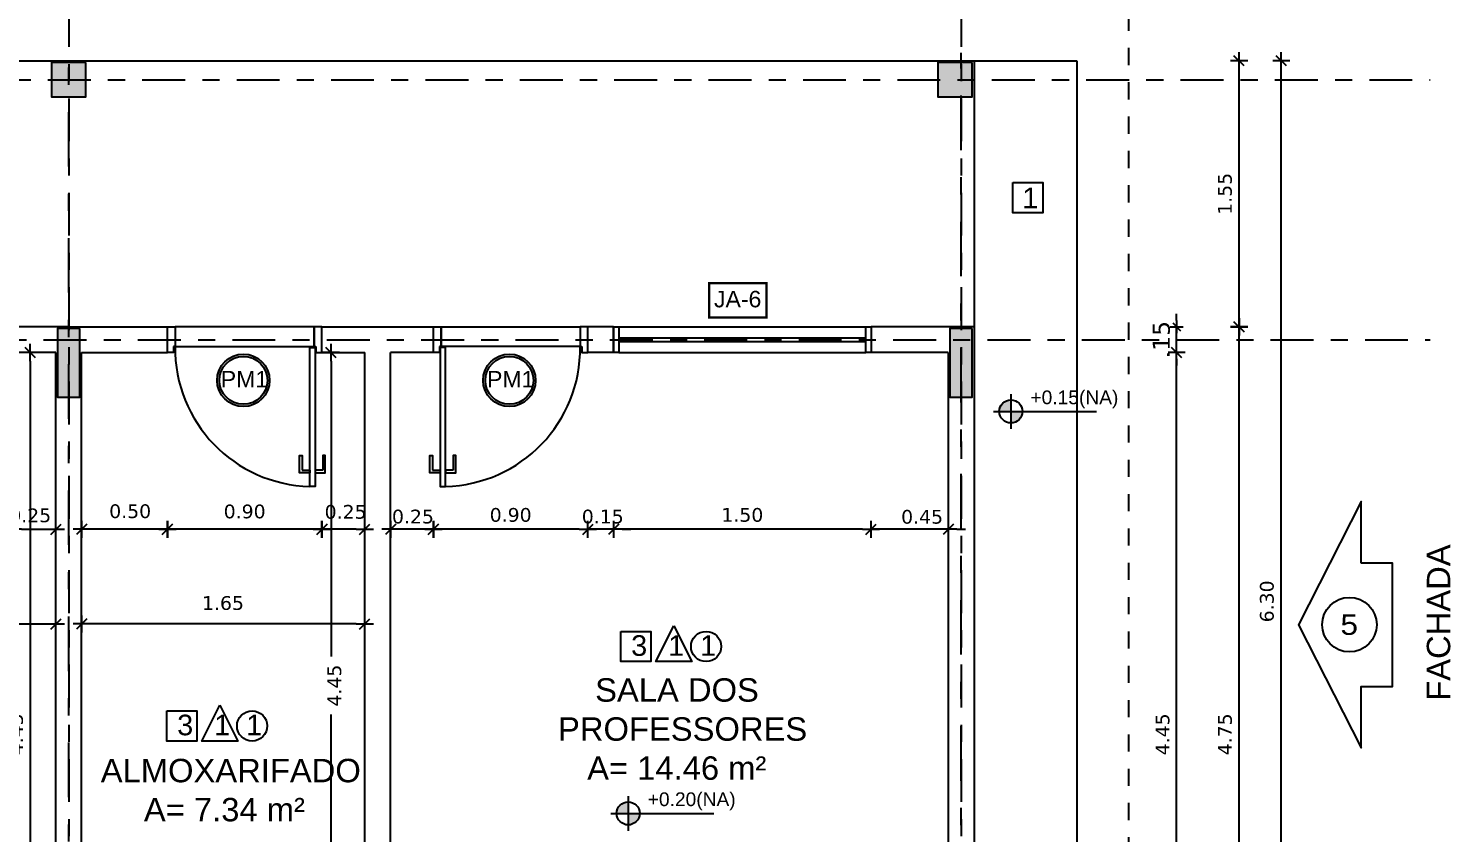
# Model space of a CAD drawing. Extents: x 11 to 195, y 73 to 157.
# Drawn here: x 74.38 to 82.67, y 128.79 to 133.48 of the extents above; entities that cross this region are included whole.
import ezdxf

# ---------------------------------------------------------------- set-up
doc = ezdxf.new("R2010")
doc.units = 0
doc.header["$LTSCALE"] = 0.005
doc.header["$PDMODE"] = 3
for name, pattern in [('C5', [60, 50, -5, 0, -5]), ('DASHDOT', [25.4, 12.7, -6.35, 0, -6.35]), ('HIDDEN', [9.525, 6.35, -3.175])]:
    doc.linetypes.add(name, pattern=pattern)
doc.layers.get('0').update_dxf_attribs({"linetype": 'CONTINUOUS'})
doc.layers.get('DEFPOINTS').update_dxf_attribs({"linetype": 'CONTINUOUS'})
for name, color, linetype in [('A-COTAS', 1, 'CONTINUOUS'), ('A-JANEL', 3, 'CONTINUOUS'), ('A-PARED', 5, 'CONTINUOUS'), ('A-PARED-PISOS', 2, 'CONTINUOUS'), ('A-PAREDE', 5, 'CONTINUOUS'), ('A-PILAR', 6, 'CONTINUOUS'), ('A-PILAR_EIXO', 5, 'DASHDOT'), ('A-PISOS', 2, 'CONTINUOUS'), ('A-PORTA', 3, 'CONTINUOUS'), ('A-SOLEIRA', 1, 'CONTINUOUS'), ('AR-PRJ-COB', 2, 'HIDDEN'), ('ARQ-CTA-1_050', 1, 'CONTINUOUS'), ('ARQ-CTA-1_075', 1, 'CONTINUOUS'), ('ARQ-ESQ-VISTA1', 2, 'CONTINUOUS'), ('ARQ-EXO-1_050', 251, 'C5'), ('ARQ-SMB-1_050', 1, 'CONTINUOUS'), ('ARQ-SMB-1_100', 1, 'CONTINUOUS'), ('ARQ-TXT-1_050', 2, 'CONTINUOUS'), ('ARQ-TXT-1_075', 2, 'CONTINUOUS')]:
    doc.layers.add(name, color=color, linetype=linetype)
doc.styles.add('A20', font='arial.ttf', dxfattribs={"height": 0.2})
doc.styles.add('ESC-50-A20', font='arial.ttf', dxfattribs={"height": 0.1})
doc.styles.add('FNDE Text Cota 0075', font='verdana.ttf', dxfattribs={"height": 0.1})
doc.styles.add('FNDE Texto Cota 0050', font='verdana.ttf', dxfattribs={"height": 0.08})
doc.dimstyles.new('FNDE 1-0050', dxfattribs={"dimscale": 5, "dimtxt": 0.08, "dimasz": 0.01, "dimexe": 0.15, "dimexo": 0.15, "dimgap": 0.01, "dimtad": 1, "dimzin": 1, "dimdsep": 46, "dimtxsty": 'FNDE Texto Cota 0050', "dimblk": 'tic', "dimcen": 0.015, "dimdle": 0.15, "dimse1": 1, "dimse2": 1, "dimclrd": 251, "dimclre": 251, "dimclrt": 256, "dimaunit": 1, "dimadec": 3, "dimazin": 0, "dimtfac": 1, "dimtix": 1, "dimtmove": 2, "dimatfit": 3, "dimfxl": 0.15, "dimtvp": 1, "dimtolj": 1, "dimtzin": 0, "dimarcsym": 0})
doc.dimstyles.new('FNDE 1-075', dxfattribs={"dimscale": 2.5, "dimtxt": 0.1, "dimasz": 0.015, "dimexe": 0.15, "dimexo": 0.15, "dimgap": 0.015, "dimtad": 1, "dimzin": 4, "dimdsep": 46, "dimtxsty": 'FNDE Text Cota 0075', "dimblk": 'tic', "dimcen": 0.025, "dimdle": 0.15, "dimse1": 1, "dimse2": 1, "dimclrd": 251, "dimclre": 251, "dimclrt": 256, "dimaunit": 1, "dimadec": 3, "dimazin": 0, "dimtfac": 1, "dimtix": 1, "dimtmove": 2, "dimatfit": 3, "dimldrblk": 'DOTSMALL', "dimfxl": 0.15, "dimtvp": 1, "dimtolj": 1, "dimtzin": 0, "dimarcsym": 0})

# ---------------------------------------------------------------- blocks, each defined once
blk = doc.blocks.new('tic')
at = {"color": 251}
for p, q in [((-1, 0), (1, 0)), ((0, -1), (0, 1))]:
    blk.add_line(p, q, dxfattribs=at)
blk.add_line((-0.6, -0.6), (0.6, 0.6))
blk = doc.blocks.new('*D227')
at = {"layer": 'ARQ-CTA-1_050', "color": 251, "lineweight": -2, "transparency": 16777216}
blk.add_line((74.343, 130.5564), (74.493, 130.5564), dxfattribs=at)
at = {"layer": 'DEFPOINTS', "color": 0, "transparency": 16777216}
for p in [(74.293, 130.9372, -1.8897), (74.543, 130.7872, -1.8897), (74.543, 130.5564)]:
    blk.add_point(p, dxfattribs=at)
at = {"layer": 'ARQ-CTA-1_050', "color": 251, "lineweight": -2, "transparency": 16777216, "xscale": 0.05, "yscale": 0.05, "zscale": 0.05, "rotation": 180}
blk.add_blockref('tic', (74.293, 130.5564), dxfattribs=at)
at = {"layer": 'ARQ-CTA-1_050', "color": 251, "lineweight": -2, "transparency": 16777216, "xscale": 0.05, "yscale": 0.05, "zscale": 0.05}
blk.add_blockref('tic', (74.543, 130.5564), dxfattribs=at)
at = {"layer": 'ARQ-CTA-1_050', "transparency": 16777216, "insert": (74.3933, 130.637), "char_height": 0.08, "attachment_point": 5, "style": 'FNDE Texto Cota 0050'}
blk.add_mtext('\\A1;0.25', dxfattribs=at)
blk = doc.blocks.new('*D228')
at = {"layer": 'ARQ-CTA-1_050', "color": 251, "lineweight": -2, "transparency": 16777216}
blk.add_line((71.143, 130.0047), (74.493, 130.0047), dxfattribs=at)
at = {"layer": 'DEFPOINTS', "color": 0, "transparency": 16777216}
for p in [(71.093, 130.0372, -1.8897), (74.543, 130.0372, -1.8897), (74.543, 130.0047)]:
    blk.add_point(p, dxfattribs=at)
at = {"layer": 'ARQ-CTA-1_050', "color": 251, "lineweight": -2, "transparency": 16777216, "xscale": 0.05, "yscale": 0.05, "zscale": 0.05, "rotation": 180}
blk.add_blockref('tic', (71.093, 130.0047), dxfattribs=at)
at = {"layer": 'ARQ-CTA-1_050', "color": 251, "lineweight": -2, "transparency": 16777216, "xscale": 0.05, "yscale": 0.05, "zscale": 0.05}
blk.add_blockref('tic', (74.543, 130.0047), dxfattribs=at)
at = {"layer": 'ARQ-CTA-1_050', "transparency": 16777216, "insert": (72.818, 130.088), "char_height": 0.08, "attachment_point": 5, "style": 'FNDE Texto Cota 0050'}
blk.add_mtext('\\A1;3.45', dxfattribs=at)
blk = doc.blocks.new('*D230')
at = {"layer": 'ARQ-CTA-1_050', "color": 251, "lineweight": -2, "transparency": 16777216}
blk.add_line((74.3933, 131.5364), (74.3933, 127.1864), dxfattribs=at)
at = {"layer": 'DEFPOINTS', "color": 0, "transparency": 16777216}
for p in [(74.543, 131.5864, -1.8897), (74.3933, 127.1364), (74.543, 127.1364, -1.8897)]:
    blk.add_point(p, dxfattribs=at)
at = {"layer": 'ARQ-CTA-1_050', "color": 251, "lineweight": -2, "transparency": 16777216, "xscale": 0.05, "yscale": 0.05, "zscale": 0.05}
for p, rotation in [((74.3933, 131.5864), 90), ((74.3933, 127.1364), 270)]:
    blk.add_blockref('tic', p, dxfattribs=dict(at, rotation=rotation))
at = {"layer": 'ARQ-CTA-1_050', "transparency": 16777216, "insert": (74.3116, 129.3614), "char_height": 0.08, "attachment_point": 5, "rotation": 90, "style": 'FNDE Texto Cota 0050'}
blk.add_mtext('\\A1;4.45', dxfattribs=at)
blk = doc.blocks.new('*D235')
at = {"layer": 'ARQ-CTA-1_050', "color": 251, "lineweight": -2, "transparency": 16777216}
for p, q in [((79.243, 130.5564), (79.193, 130.5564)), ((79.743, 130.5564), (79.293, 130.5564)), ((79.793, 130.5564), (79.843, 130.5564))]:
    blk.add_line(p, q, dxfattribs=at)
at = {"layer": 'DEFPOINTS', "color": 0, "transparency": 16777216}
for p in [(79.293, 131.011, -1.8897), (79.743, 131.011, -1.8897), (79.293, 130.5564)]:
    blk.add_point(p, dxfattribs=at)
at = {"layer": 'ARQ-CTA-1_050', "color": 251, "lineweight": -2, "transparency": 16777216, "xscale": 0.05, "yscale": 0.05, "zscale": 0.05}
blk.add_blockref('tic', (79.293, 130.5564), dxfattribs=at)
at = {"layer": 'ARQ-CTA-1_050', "color": 251, "lineweight": -2, "transparency": 16777216, "xscale": 0.05, "yscale": 0.05, "zscale": 0.05, "rotation": 180}
blk.add_blockref('tic', (79.743, 130.5564), dxfattribs=at)
at = {"layer": 'ARQ-CTA-1_050', "transparency": 16777216, "insert": (79.5904, 130.6286), "char_height": 0.08, "attachment_point": 5, "style": 'FNDE Texto Cota 0050'}
blk.add_mtext('\\A1;0.45', dxfattribs=at)
blk = doc.blocks.new('*D236')
at = {"layer": 'ARQ-CTA-1_050', "color": 251, "lineweight": -2, "transparency": 16777216}
blk.add_line((79.243, 130.5564), (77.843, 130.5564), dxfattribs=at)
at = {"layer": 'DEFPOINTS', "color": 0, "transparency": 16777216}
for p in [(77.793, 131.011, -1.8897), (79.293, 131.011, -1.8897), (77.793, 130.5564)]:
    blk.add_point(p, dxfattribs=at)
at = {"layer": 'ARQ-CTA-1_050', "color": 251, "lineweight": -2, "transparency": 16777216, "xscale": 0.05, "yscale": 0.05, "zscale": 0.05, "rotation": 180}
blk.add_blockref('tic', (77.793, 130.5564), dxfattribs=at)
at = {"layer": 'ARQ-CTA-1_050', "color": 251, "lineweight": -2, "transparency": 16777216, "xscale": 0.05, "yscale": 0.05, "zscale": 0.05}
blk.add_blockref('tic', (79.293, 130.5564), dxfattribs=at)
at = {"layer": 'ARQ-CTA-1_050', "transparency": 16777216, "insert": (78.543, 130.6397), "char_height": 0.08, "attachment_point": 5, "style": 'FNDE Texto Cota 0050'}
blk.add_mtext('\\A1;1.50', dxfattribs=at)
blk = doc.blocks.new('*D237')
at = {"layer": 'ARQ-CTA-1_050', "color": 251, "lineweight": -2, "transparency": 16777216}
blk.add_line((77.593, 130.5564), (76.793, 130.5564), dxfattribs=at)
at = {"layer": 'DEFPOINTS', "color": 0, "transparency": 16777216}
for p in [(77.643, 131.6364, -1.8897), (76.743, 130.8564, -1.8897), (76.743, 130.5564)]:
    blk.add_point(p, dxfattribs=at)
at = {"layer": 'ARQ-CTA-1_050', "color": 251, "lineweight": -2, "transparency": 16777216, "xscale": 0.05, "yscale": 0.05, "zscale": 0.05, "rotation": 180}
blk.add_blockref('tic', (76.743, 130.5564), dxfattribs=at)
at = {"layer": 'ARQ-CTA-1_050', "color": 251, "lineweight": -2, "transparency": 16777216, "xscale": 0.05, "yscale": 0.05, "zscale": 0.05}
blk.add_blockref('tic', (77.643, 130.5564), dxfattribs=at)
at = {"layer": 'ARQ-CTA-1_050', "transparency": 16777216, "insert": (77.193, 130.6397), "char_height": 0.08, "attachment_point": 5, "style": 'FNDE Texto Cota 0050'}
blk.add_mtext('\\A1;0.90', dxfattribs=at)
blk = doc.blocks.new('*D238')
at = {"layer": 'ARQ-CTA-1_050', "color": 251, "lineweight": -2, "transparency": 16777216}
for p, q in [((76.1464, 131.5364), (76.1464, 129.8145)), ((76.1464, 127.1864), (76.1464, 129.4766))]:
    blk.add_line(p, q, dxfattribs=at)
at = {"layer": 'DEFPOINTS', "color": 0, "transparency": 16777216}
for p in [(76.193, 131.5864, -1.8897), (76.118, 127.1364, -1.1614), (76.1464, 127.1364)]:
    blk.add_point(p, dxfattribs=at)
at = {"layer": 'ARQ-CTA-1_050', "color": 251, "lineweight": -2, "transparency": 16777216, "xscale": 0.05, "yscale": 0.05, "zscale": 0.05}
for p, rotation in [((76.1464, 131.5864), 90), ((76.1464, 127.1364), 270)]:
    blk.add_blockref('tic', p, dxfattribs=dict(at, rotation=rotation))
at = {"layer": 'ARQ-CTA-1_050', "transparency": 16777216, "insert": (76.1664, 129.6456), "char_height": 0.08, "attachment_point": 5, "rotation": 90, "style": 'FNDE Texto Cota 0050'}
blk.add_mtext('\\A1;4.45', dxfattribs=at)
blk = doc.blocks.new('*D241')
at = {"layer": 'ARQ-CTA-1_050', "color": 251, "lineweight": -2, "transparency": 16777216}
for p, q in [((77.593, 130.5564), (77.543, 130.5564)), ((77.793, 130.5564), (77.643, 130.5564)), ((77.843, 130.5564), (77.893, 130.5564))]:
    blk.add_line(p, q, dxfattribs=at)
at = {"layer": 'DEFPOINTS', "color": 0, "transparency": 16777216}
for p in [(77.643, 131.0113, -1.8897), (77.793, 131.011, -1.8897), (77.643, 130.5564)]:
    blk.add_point(p, dxfattribs=at)
at = {"layer": 'ARQ-CTA-1_050', "color": 251, "lineweight": -2, "transparency": 16777216, "xscale": 0.05, "yscale": 0.05, "zscale": 0.05}
blk.add_blockref('tic', (77.643, 130.5564), dxfattribs=at)
at = {"layer": 'ARQ-CTA-1_050', "color": 251, "lineweight": -2, "transparency": 16777216, "xscale": 0.05, "yscale": 0.05, "zscale": 0.05, "rotation": 180}
blk.add_blockref('tic', (77.793, 130.5564), dxfattribs=at)
at = {"layer": 'ARQ-CTA-1_050', "transparency": 16777216, "insert": (77.7297, 130.63), "char_height": 0.08, "attachment_point": 5, "style": 'FNDE Texto Cota 0050'}
blk.add_mtext('\\A1;0.15', dxfattribs=at)
blk = doc.blocks.new('*D242')
at = {"layer": 'ARQ-CTA-1_050', "color": 251, "lineweight": -2, "transparency": 16777216}
blk.add_line((76.693, 130.5564), (76.543, 130.5564), dxfattribs=at)
at = {"layer": 'DEFPOINTS', "color": 0, "transparency": 16777216}
for p in [(76.743, 131.6364, -1.8897), (76.493, 131.0113, -1.8897), (76.493, 130.5564)]:
    blk.add_point(p, dxfattribs=at)
at = {"layer": 'ARQ-CTA-1_050', "color": 251, "lineweight": -2, "transparency": 16777216, "xscale": 0.05, "yscale": 0.05, "zscale": 0.05, "rotation": 180}
blk.add_blockref('tic', (76.493, 130.5564), dxfattribs=at)
at = {"layer": 'ARQ-CTA-1_050', "color": 251, "lineweight": -2, "transparency": 16777216, "xscale": 0.05, "yscale": 0.05, "zscale": 0.05}
blk.add_blockref('tic', (76.743, 130.5564), dxfattribs=at)
at = {"layer": 'ARQ-CTA-1_050', "transparency": 16777216, "insert": (76.6236, 130.63), "char_height": 0.08, "attachment_point": 5, "style": 'FNDE Texto Cota 0050'}
blk.add_mtext('\\A1;0.25', dxfattribs=at)
blk = doc.blocks.new('*D243')
at = {"layer": 'ARQ-CTA-1_050', "color": 251, "lineweight": -2, "transparency": 16777216}
blk.add_line((76.043, 130.5564), (75.243, 130.5564), dxfattribs=at)
at = {"layer": 'DEFPOINTS', "color": 0, "transparency": 16777216}
for p in [(75.193, 131.6364), (76.093, 131.6364), (75.193, 130.5564)]:
    blk.add_point(p, dxfattribs=at)
at = {"layer": 'ARQ-CTA-1_050', "color": 251, "lineweight": -2, "transparency": 16777216, "xscale": 0.05, "yscale": 0.05, "zscale": 0.05, "rotation": 180}
blk.add_blockref('tic', (75.193, 130.5564), dxfattribs=at)
at = {"layer": 'ARQ-CTA-1_050', "color": 251, "lineweight": -2, "transparency": 16777216, "xscale": 0.05, "yscale": 0.05, "zscale": 0.05}
blk.add_blockref('tic', (76.093, 130.5564), dxfattribs=at)
at = {"layer": 'ARQ-CTA-1_050', "transparency": 16777216, "insert": (75.643, 130.6597), "char_height": 0.08, "attachment_point": 5, "style": 'FNDE Texto Cota 0050'}
blk.add_mtext('\\A1;0.90', dxfattribs=at)
blk = doc.blocks.new('*D244')
at = {"layer": 'ARQ-CTA-1_050', "color": 251, "lineweight": -2, "transparency": 16777216}
blk.add_line((75.143, 130.5564), (74.743, 130.5564), dxfattribs=at)
at = {"layer": 'DEFPOINTS', "color": 0, "transparency": 16777216}
for p in [(75.193, 131.6364), (74.693, 131.0113, -1.8897), (74.693, 130.5564)]:
    blk.add_point(p, dxfattribs=at)
at = {"layer": 'ARQ-CTA-1_050', "color": 251, "lineweight": -2, "transparency": 16777216, "xscale": 0.05, "yscale": 0.05, "zscale": 0.05, "rotation": 180}
blk.add_blockref('tic', (74.693, 130.5564), dxfattribs=at)
at = {"layer": 'ARQ-CTA-1_050', "color": 251, "lineweight": -2, "transparency": 16777216, "xscale": 0.05, "yscale": 0.05, "zscale": 0.05}
blk.add_blockref('tic', (75.193, 130.5564), dxfattribs=at)
at = {"layer": 'ARQ-CTA-1_050', "transparency": 16777216, "insert": (74.9758, 130.6611), "char_height": 0.08, "attachment_point": 5, "style": 'FNDE Texto Cota 0050'}
blk.add_mtext('\\A1;0.50', dxfattribs=at)
blk = doc.blocks.new('*D245')
at = {"layer": 'ARQ-CTA-1_050', "color": 251, "lineweight": -2, "transparency": 16777216}
blk.add_line((76.293, 130.5564), (76.143, 130.5564), dxfattribs=at)
at = {"layer": 'DEFPOINTS', "color": 0, "transparency": 16777216}
for p in [(76.343, 131.6364), (76.093, 131.0113, -1.8897), (76.093, 130.5564)]:
    blk.add_point(p, dxfattribs=at)
at = {"layer": 'ARQ-CTA-1_050', "color": 251, "lineweight": -2, "transparency": 16777216, "xscale": 0.05, "yscale": 0.05, "zscale": 0.05, "rotation": 180}
blk.add_blockref('tic', (76.093, 130.5564), dxfattribs=at)
at = {"layer": 'ARQ-CTA-1_050', "color": 251, "lineweight": -2, "transparency": 16777216, "xscale": 0.05, "yscale": 0.05, "zscale": 0.05}
blk.add_blockref('tic', (76.343, 130.5564), dxfattribs=at)
at = {"layer": 'ARQ-CTA-1_050', "transparency": 16777216, "insert": (76.2312, 130.6574), "char_height": 0.08, "attachment_point": 5, "style": 'FNDE Texto Cota 0050'}
blk.add_mtext('\\A1;0.25', dxfattribs=at)
blk = doc.blocks.new('*D249')
at = {"layer": 'ARQ-CTA-1_050', "color": 251, "lineweight": -2, "transparency": 16777216}
blk.add_line((76.293, 130.0047), (74.743, 130.0047), dxfattribs=at)
at = {"layer": 'DEFPOINTS', "color": 0, "transparency": 16777216}
for p in [(74.693, 130.2753), (76.343, 130.2881), (74.693, 130.0047)]:
    blk.add_point(p, dxfattribs=at)
at = {"layer": 'ARQ-CTA-1_050', "color": 251, "lineweight": -2, "transparency": 16777216, "xscale": 0.05, "yscale": 0.05, "zscale": 0.05, "rotation": 180}
blk.add_blockref('tic', (74.693, 130.0047), dxfattribs=at)
at = {"layer": 'ARQ-CTA-1_050', "color": 251, "lineweight": -2, "transparency": 16777216, "xscale": 0.05, "yscale": 0.05, "zscale": 0.05}
blk.add_blockref('tic', (76.343, 130.0047), dxfattribs=at)
at = {"layer": 'ARQ-CTA-1_050', "transparency": 16777216, "insert": (75.5166, 130.126), "char_height": 0.08, "attachment_point": 5, "style": 'FNDE Texto Cota 0050'}
blk.add_mtext('\\A1;1.65', dxfattribs=at)
blk = doc.blocks.new('*D250')
at = {"layer": 'ARQ-CTA-1_050', "color": 251, "lineweight": -2, "transparency": 16777216}
blk.add_line((81.4376, 127.0364), (81.4376, 131.6864), dxfattribs=at)
at = {"layer": 'DEFPOINTS', "color": 0, "transparency": 16777216}
for p in [(80.105, 131.7364, -1.8897), (81.4376, 131.7364), (80.105, 126.9864, -1.8897)]:
    blk.add_point(p, dxfattribs=at)
at = {"layer": 'ARQ-CTA-1_050', "color": 251, "lineweight": -2, "transparency": 16777216, "xscale": 0.05, "yscale": 0.05, "zscale": 0.05}
for p, rotation in [((81.4376, 131.7364), 90), ((81.4376, 126.9864), 270)]:
    blk.add_blockref('tic', p, dxfattribs=dict(at, rotation=rotation))
at = {"layer": 'ARQ-CTA-1_050', "transparency": 16777216, "insert": (81.3559, 129.3614), "char_height": 0.08, "attachment_point": 5, "rotation": 90, "style": 'FNDE Texto Cota 0050'}
blk.add_mtext('\\A1;4.75', dxfattribs=at)
blk = doc.blocks.new('*D251')
at = {"layer": 'ARQ-CTA-1_050', "color": 251, "lineweight": -2, "transparency": 16777216}
blk.add_line((81.4376, 131.7864), (81.4376, 133.2364), dxfattribs=at)
at = {"layer": 'DEFPOINTS', "color": 0, "transparency": 16777216}
for p in [(80.105, 133.2864, -1.8897), (81.4376, 133.2864), (80.105, 131.7364, -1.8897)]:
    blk.add_point(p, dxfattribs=at)
at = {"layer": 'ARQ-CTA-1_050', "color": 251, "lineweight": -2, "transparency": 16777216, "xscale": 0.05, "yscale": 0.05, "zscale": 0.05}
for p, rotation in [((81.4376, 133.2864), 90), ((81.4376, 131.7364), 270)]:
    blk.add_blockref('tic', p, dxfattribs=dict(at, rotation=rotation))
at = {"layer": 'ARQ-CTA-1_050', "transparency": 16777216, "insert": (81.3556, 132.5114), "char_height": 0.08, "attachment_point": 5, "rotation": 90, "style": 'FNDE Texto Cota 0050'}
blk.add_mtext('\\A1;1.55', dxfattribs=at)
blk = doc.blocks.new('*D252')
at = {"layer": 'ARQ-CTA-1_050', "color": 251, "lineweight": -2, "transparency": 16777216}
blk.add_line((81.6833, 127.0364), (81.6833, 133.2364), dxfattribs=at)
at = {"layer": 'DEFPOINTS', "color": 0, "transparency": 16777216}
for p in [(80.105, 133.2864, -1.8897), (81.6833, 133.2864), (80.105, 126.9864, -1.8897)]:
    blk.add_point(p, dxfattribs=at)
at = {"layer": 'ARQ-CTA-1_050', "color": 251, "lineweight": -2, "transparency": 16777216, "xscale": 0.05, "yscale": 0.05, "zscale": 0.05}
for p, rotation in [((81.6833, 133.2864), 90), ((81.6833, 126.9864), 270)]:
    blk.add_blockref('tic', p, dxfattribs=dict(at, rotation=rotation))
at = {"layer": 'ARQ-CTA-1_050', "transparency": 16777216, "insert": (81.5999, 130.1364), "char_height": 0.08, "attachment_point": 5, "rotation": 90, "style": 'FNDE Texto Cota 0050'}
blk.add_mtext('\\A1;6.30', dxfattribs=at)
blk = doc.blocks.new('*D260')
at = {"layer": 'ARQ-CTA-1_050', "color": 251, "lineweight": -2, "transparency": 16777216}
blk.add_line((81.0736, 127.1864), (81.0736, 131.5364), dxfattribs=at)
at = {"layer": 'DEFPOINTS', "color": 0, "transparency": 16777216}
for p in [(79.743, 131.5864, -1.8897), (81.0736, 131.5864), (79.743, 127.1364, -1.8897)]:
    blk.add_point(p, dxfattribs=at)
at = {"layer": 'ARQ-CTA-1_050', "color": 251, "lineweight": -2, "transparency": 16777216, "xscale": 0.05, "yscale": 0.05, "zscale": 0.05}
for p, rotation in [((81.0736, 131.5864), 90), ((81.0736, 127.1364), 270)]:
    blk.add_blockref('tic', p, dxfattribs=dict(at, rotation=rotation))
at = {"layer": 'ARQ-CTA-1_050', "transparency": 16777216, "insert": (80.992, 129.3614), "char_height": 0.08, "attachment_point": 5, "rotation": 90, "style": 'FNDE Texto Cota 0050'}
blk.add_mtext('\\A1;4.45', dxfattribs=at)
blk = doc.blocks.new('*D261')
at = {"layer": 'ARQ-CTA-1_075', "color": 251, "lineweight": -2, "ltscale": 10, "transparency": 16777216}
for p, q in [((81.0736, 131.7739), (81.0736, 131.8114)), ((81.0736, 131.5864), (81.0736, 131.7364)), ((81.0736, 131.5489), (81.0736, 131.5114))]:
    blk.add_line(p, q, dxfattribs=at)
at = {"layer": 'DEFPOINTS', "color": 0, "ltscale": 10, "transparency": 16777216}
for p in [(79.893, 131.7364, -1.8897), (81.0736, 131.7364), (79.743, 131.5864, -1.8897)]:
    blk.add_point(p, dxfattribs=at)
at = {"layer": 'ARQ-CTA-1_075', "color": 251, "lineweight": -2, "ltscale": 10, "transparency": 16777216, "xscale": 0.0375, "yscale": 0.0375, "zscale": 0.0375}
for p, rotation in [((81.0736, 131.7364), 270), ((81.0736, 131.5864), 90)]:
    blk.add_blockref('tic', p, dxfattribs=dict(at, rotation=rotation))
at = {"layer": 'ARQ-CTA-1_075', "ltscale": 10, "transparency": 16777216, "insert": (80.9849, 131.6614), "char_height": 0.1, "attachment_point": 5, "rotation": 90, "style": 'FNDE Text Cota 0075'}
blk.add_mtext('\\A1;.15', dxfattribs=at)
blk = doc.blocks.new('_DotSmall')
at = {"color": 0, "linetype": 'ByBlock', "const_width": 0.5}
blk.add_lwpolyline([(-0.0625, 0, 1), (0.0625, 0, 1)], format="xyb", close=True, dxfattribs=at)
blk = doc.blocks.new('FNDE-Nível Planta-1_050')
at = {"linetype": 'Continuous', "ltscale": 0.5}
h = blk.add_hatch(color=251, dxfattribs=at)
h.paths.add_polyline_path([(135.6984, 5.8271), (135.6984, 5.8943, 0.414214), (135.6312, 5.8271)])
h.paths.add_polyline_path([(135.6984, 5.8271), (135.6984, 5.7599, 0.414214), (135.7656, 5.8271)])
at = {"color": 251}
for p, q in [((135.6984, 5.9279), (135.6984, 5.7263)), ((135.5976, 5.8271), (135.7656, 5.8271)), ((135.7656, 5.8271), (136.1984, 5.8271))]:
    blk.add_line(p, q, dxfattribs=at)
blk.add_circle((135.6984, 5.8271), 0.0672, dxfattribs=at)

msp = doc.modelspace()

# ---------------------------------------------------------------- hatches: boundary and pattern name
at = {"layer": 'A-COTAS'}
h = msp.add_hatch(color=256, dxfattribs=at)
h.set_gradient(color1=(173, 173, 173), color2=(173, 173, 173))
h.paths.add_polyline_path([(79.883, 127.3964), (79.808, 127.3964), (79.733, 127.3964), (79.733, 127.1964), (79.733, 126.9964), (79.808, 126.9964), (79.883, 126.9964), (79.883, 127.1964)])
h.paths.add_polyline_path([(79.883, 131.7264), (79.818, 131.7264), (79.753, 131.7264), (79.753, 131.5264), (79.753, 131.3264), (79.818, 131.3264), (79.883, 131.3264), (79.883, 131.5264)])
h.paths.add_polyline_path([(74.683, 131.7264), (74.618, 131.7264), (74.553, 131.7264), (74.553, 131.5264), (74.553, 131.3264), (74.618, 131.3264), (74.683, 131.3264), (74.683, 131.5264)])
h.paths.add_polyline_path([(74.683, 127.3964), (74.618, 127.3964), (74.553, 127.3964), (74.553, 127.1964), (74.553, 126.9964), (74.618, 126.9964), (74.683, 126.9964), (74.683, 127.1964)])
h.paths.add_polyline_path([(69.353, 131.3264), (69.418, 131.3264), (69.483, 131.3264), (69.483, 131.5264), (69.483, 131.7264), (69.418, 131.7264), (69.353, 131.7264), (69.353, 131.5264)])
h.paths.add_polyline_path([(79.883, 133.2764), (79.783, 133.2764), (79.683, 133.2764), (79.683, 133.1864), (79.683, 133.0764), (79.783, 133.0764), (79.883, 133.0764), (79.883, 133.1864)])
h.paths.add_polyline_path([(74.718, 133.2764), (74.618, 133.2764), (74.518, 133.2764), (74.518, 133.1864), (74.518, 133.0764), (74.618, 133.0764), (74.718, 133.0764), (74.718, 133.1864)])
h.paths.add_polyline_path([(69.518, 133.2764), (69.418, 133.2764), (69.318, 133.2764), (69.318, 133.1864), (69.318, 133.0764), (69.418, 133.0764), (69.518, 133.0764), (69.518, 133.1864)])
h.paths.add_polyline_path([(69.483, 127.3964), (69.418, 127.3964), (69.353, 127.3964), (69.353, 127.1964), (69.353, 126.9964), (69.418, 126.9964), (69.483, 126.9964), (69.483, 127.1964)])
h.paths.add_polyline_path([(64.153, 133.0764), (64.253, 133.0764), (64.353, 133.0764), (64.353, 133.1864), (64.353, 133.2764), (64.253, 133.2764), (64.153, 133.2764), (64.153, 133.1864)])
h.paths.add_polyline_path([(64.153, 131.3264), (64.218, 131.3264), (64.283, 131.3264), (64.283, 131.5264), (64.283, 131.7264), (64.218, 131.7264), (64.153, 131.7264), (64.153, 131.5264)])
h.paths.add_polyline_path([(64.153, 126.9964), (64.218, 126.9964), (64.283, 126.9964), (64.283, 127.1964), (64.283, 127.3964), (64.218, 127.3964), (64.153, 127.3964), (64.153, 127.1964)])
at = {"layer": 'ARQ-SMB-1_100'}
h = msp.add_hatch(color=252, dxfattribs=at)
edge = h.paths.add_edge_path()
edge.add_arc((75.6356, 131.4244), 0.1531, 0, 360)
edge = h.paths.add_edge_path(flags=17)
edge.add_arc((75.6356, 131.4244), 0.1397, 0, 360)
h = msp.add_hatch(color=252, dxfattribs=at)
edge = h.paths.add_edge_path()
edge.add_arc((77.1856, 131.4244), 0.1531, 0, 360)
edge = h.paths.add_edge_path(flags=17)
edge.add_arc((77.1856, 131.4244), 0.1397, 0, 360)

# ---------------------------------------------------------------- linework, layer by layer
at = {"layer": 'A-JANEL'}
msp.add_line((79.293, 131.7364, -1.8897), (79.293, 131.5864, -1.8897), dxfattribs=at)
at = {"layer": 'A-PARED'}
for p, q in [((74.618, 131.7364, -1.8897), (74.293, 131.7364, -1.8897)), ((74.618, 131.7364, -1.8897), (75.193, 131.7364, -1.8897)), ((75.193, 131.5864, -1.8897), (75.193, 131.7364, -1.8897)), ((75.193, 131.5864, -1.8897), (75.193, 131.7364, -1.8897)), ((76.093, 131.7364, -1.8897), (76.743, 131.7364, -1.8897)), ((76.093, 131.5864, -1.8897), (76.093, 131.7364, -1.8897)), ((76.093, 131.5864, -1.8897), (76.093, 131.7364, -1.8897)), ((76.743, 131.5864, -1.8897), (76.743, 131.7364, -1.8897)), ((76.743, 131.5864, -1.8897), (76.743, 131.7364, -1.8897)), ((77.793, 131.7364, -1.8897), (77.643, 131.7364, -1.8897)), ((77.643, 131.5864, -1.8897), (77.643, 131.7364, -1.8897)), ((77.643, 131.5864, -1.8897), (77.643, 131.7364, -1.8897)), ((77.793, 131.5864, -1.8897), (77.793, 131.7364, -1.8897)), ((79.893, 131.7364, -1.8897), (79.293, 131.7364, -1.8897)), ((79.893, 131.7364, -1.8897), (79.893, 126.9864, -1.8897)), ((74.543, 131.5864, -1.8897), (74.293, 131.5864, -1.8897)), ((74.543, 127.1364, -1.8897), (74.543, 131.5864, -1.8897)), ((74.693, 131.5864, -1.8897), (75.193, 131.5864, -1.8897)), ((74.693, 127.1364, -1.8897), (74.693, 131.5864, -1.8897)), ((76.093, 131.5864, -1.8897), (76.343, 131.5864, -1.8897)), ((76.343, 127.1364, -1.8897), (76.343, 131.5864, -1.8897)), ((76.493, 127.1364, -1.8897), (76.493, 131.5864, -1.8897)), ((76.743, 131.5864, -1.8897), (76.493, 131.5864, -1.8897)), ((77.793, 131.5864, -1.8897), (77.643, 131.5864, -1.8897)), ((79.743, 131.5864, -1.8897), (79.293, 131.5864, -1.8897)), ((79.743, 131.5864, -1.8897), (79.743, 127.1364, -1.8897))]:
    msp.add_line(p, q, dxfattribs=at)
at = {"layer": 'A-PARED-PISOS'}
for p, q in [((73.618, 133.2864, -1.8897), (79.893, 133.2864, -1.8897)), ((79.893, 133.2864, -1.8897), (79.893, 131.7364, -1.8897))]:
    msp.add_line(p, q, dxfattribs=at)
at = {"layer": 'A-PAREDE'}
for p, q in [((77.793, 131.7364, -1.8897), (77.793, 131.5864, -1.8897)), ((77.793, 131.7364, -1.8897), (77.793, 131.5864, -1.8897)), ((79.293, 131.7364, -1.8897), (79.293, 131.5864, -1.8897))]:
    msp.add_line(p, q, dxfattribs=at)
at = {"layer": 'A-PILAR', "elevation": -1.8897}
for points in [[(74.718, 133.2764), (74.618, 133.2764), (74.518, 133.2764), (74.518, 133.1764), (74.518, 133.0764), (74.618, 133.0764), (74.718, 133.0764), (74.718, 133.1764), (74.718, 133.2764)], [(79.883, 133.2764), (79.783, 133.2764), (79.683, 133.2764), (79.683, 133.1764), (79.683, 133.0764), (79.783, 133.0764), (79.883, 133.0764), (79.883, 133.1764), (79.883, 133.2764)], [(74.683, 131.7264), (74.618, 131.7264), (74.553, 131.7264), (74.553, 131.5264), (74.553, 131.3264), (74.618, 131.3264), (74.683, 131.3264), (74.683, 131.5264), (74.683, 131.7264)], [(79.883, 131.7264), (79.818, 131.7264), (79.753, 131.7264), (79.753, 131.5264), (79.753, 131.3264), (79.818, 131.3264), (79.883, 131.3264), (79.883, 131.5264), (79.883, 131.7264)]]:
    msp.add_lwpolyline(points, close=True, dxfattribs=at)
at = {"layer": 'A-PILAR_EIXO', "color": 8, "ltscale": 5}
for p, q in [((74.618, 126.7906, -1.8897), (74.618, 133.333, -1.8897)), ((79.818, 126.8863, -1.8897), (79.818, 133.333, -1.8897))]:
    msp.add_line(p, q, dxfattribs=at)
at = {"layer": 'A-PISOS', "color": 1}
for p, q in [((79.893, 133.2864, -1.8897), (80.493, 133.2864, -1.8897)), ((80.493, 133.2864, -1.8897), (80.493, 131.6614, -1.8897)), ((80.493, 133.2864, -1.8897), (80.493, 131.6614, -1.8897)), ((80.493, 131.6614, -1.8897), (80.493, 126.3864, -1.8897))]:
    msp.add_line(p, q, dxfattribs=at)
at = {"layer": 'A-PORTA', "color": 2}
for p, q in [((76.048, 131.7364, -1.8897), (76.048, 131.6214, -1.8897)), ((76.788, 131.7364, -1.8897), (76.788, 131.6214, -1.8897))]:
    msp.add_line(p, q, dxfattribs=at)
at = {"layer": 'A-PORTA', "color": 2, "elevation": -1.8897}
for points in [[(75.228, 131.6214), (75.228, 131.5864), (75.193, 131.5864), (75.193, 131.7364), (75.238, 131.7364), (75.238, 131.6214)], [(76.058, 131.6214), (76.058, 131.5864), (76.093, 131.5864), (76.093, 131.7364), (76.048, 131.7364), (76.048, 131.6214)], [(76.778, 131.6214), (76.778, 131.5864), (76.743, 131.5864), (76.743, 131.7364), (76.788, 131.7364), (76.788, 131.6214)], [(77.608, 131.6214), (77.608, 131.5864), (77.643, 131.5864), (77.643, 131.7364), (77.598, 131.7364), (77.598, 131.6214)], [(76.053, 131.6164), (76.053, 130.8064), (76.023, 130.8064), (76.023, 131.6164)], [(76.783, 131.6164), (76.783, 130.8064), (76.813, 130.8064), (76.813, 131.6164)]]:
    msp.add_lwpolyline(points, close=True, dxfattribs=at)
at = {"layer": 'A-PORTA', "color": 1, "elevation": -1.8897}
for points in [[(75.978, 130.9014), (76.023, 130.9014), (76.023, 130.8864), (75.963, 130.8864), (75.963, 130.9864), (75.978, 130.9864)], [(76.098, 130.9014), (76.053, 130.9014), (76.053, 130.8864), (76.113, 130.8864), (76.113, 130.9864), (76.098, 130.9864)], [(76.738, 130.9014), (76.783, 130.9014), (76.783, 130.8864), (76.723, 130.8864), (76.723, 130.9864), (76.738, 130.9864)], [(76.858, 130.9014), (76.813, 130.9014), (76.813, 130.8864), (76.873, 130.8864), (76.873, 130.9864), (76.858, 130.9864)]]:
    msp.add_lwpolyline(points, close=True, dxfattribs=at)
at = {"layer": 'A-PORTA', "color": 1}
for centre, start, end in [((76.0416, 131.6099, -1.8697), 179.17841, 268.67325), ((76.7944, 131.6099, -1.8697), 271.32675, 0.82159)]:
    msp.add_arc(centre, 0.8037, start, end, dxfattribs=at)
at = {"layer": 'A-SOLEIRA', "elevation": -1.8897}
for points in [[(76.048, 131.6214), (76.048, 131.7364), (75.238, 131.7364), (75.238, 131.6214)], [(76.788, 131.6214), (76.788, 131.7364), (77.598, 131.7364), (77.598, 131.6214)]]:
    msp.add_lwpolyline(points, close=True, dxfattribs=at)
at = {"layer": 'AR-PRJ-COB', "ltscale": 0.5, "elevation": -1.8897}
msp.add_lwpolyline([(74.618, 126.0864), (63.243, 126.0864), (63.243, 134.1614), (80.793, 134.1614), (80.793, 126.0864), (76.418, 126.0864)], close=True, dxfattribs=at)
at = {"layer": 'ARQ-CTA-1_075', "ltscale": 10}
msp.add_line((80.493, 131.6614, -1.8897), (80.493, 126.3864, -1.8897), dxfattribs=at)
at = {"layer": 'ARQ-ESQ-VISTA1', "color": 1}
for p, q in [((77.823, 131.7364, -1.8897), (79.263, 131.7364, -1.8897)), ((77.823, 131.5864, -1.8897), (79.263, 131.5864, -1.8897))]:
    msp.add_line(p, q, dxfattribs=at)
at = {"layer": 'ARQ-ESQ-VISTA1', "color": 2}
for p, q in [((77.823, 131.6714, -1.8897), (79.263, 131.6715, -1.8897)), ((77.823, 131.6514, -1.8897), (79.263, 131.6515, -1.8897))]:
    msp.add_line(p, q, dxfattribs=at)
at = {"layer": 'ARQ-ESQ-VISTA1', "color": 2, "elevation": -1.8897}
for points in [[(77.793, 131.7364), (77.823, 131.7364), (77.823, 131.5864), (77.793, 131.5864)], [(79.263, 131.7364), (79.293, 131.7364), (79.293, 131.5864), (79.263, 131.5864)]]:
    msp.add_lwpolyline(points, close=True, dxfattribs=at)
at = {"layer": 'ARQ-EXO-1_050'}
for p, q in [((74.618, 138.0177, -1.8897), (74.618, 124.5315, -1.8897)), ((79.818, 138.0177, -1.8897), (79.818, 124.5315, -1.8897)), ((61.8465, 133.1764, -1.8897), (82.5503, 133.1764, -16.5511)), ((61.8215, 131.6614, -1.8897), (82.5503, 131.6614, -16.5675))]:
    msp.add_line(p, q, dxfattribs=at)
at = {"layer": 'ARQ-SMB-1_100'}
for points in [[(80.1189, 132.5776), (80.2949, 132.5776), (80.2949, 132.4016), (80.1189, 132.4016)], [(77.8344, 129.9613), (78.0104, 129.9613), (78.0104, 129.7853), (77.8344, 129.7853)], [(75.189, 129.4984), (75.365, 129.4984), (75.365, 129.3224), (75.189, 129.3224)]]:
    msp.add_lwpolyline(points, close=True, dxfattribs=at)
at = {"layer": 'ARQ-SMB-1_100', "color": 252, "ltscale": 10, "const_width": 0.0133, "elevation": -1.8897}
msp.add_lwpolyline([(78.3504, 131.7911), (78.6837, 131.7911), (78.6837, 131.9911), (78.3504, 131.9911)], close=True, dxfattribs=at)
at = {"layer": 'ARQ-SMB-1_100'}
for points in [[(82.1486, 130.3598), (82.1486, 130.719), (81.7828, 130.0005), (82.1486, 129.2819), (82.1486, 129.6412), (82.3315, 129.6412), (82.3315, 130.3598), (82.1486, 130.3598)], [(78.1438, 129.9943), (78.2483, 129.7853), (78.0393, 129.7853), (78.1438, 129.9943)], [(75.4984, 129.5314), (75.6029, 129.3224), (75.3939, 129.3224), (75.4984, 129.5314)]]:
    msp.add_lwpolyline(points, dxfattribs=at)
at = {"layer": 'ARQ-SMB-1_100', "color": 252}
for centre, radius in [((75.6356, 131.4244, -1.8897), 0.1531), ((75.6356, 131.4244, -1.8897), 0.1397), ((77.1856, 131.4244, -1.8897), 0.1531), ((77.1856, 131.4244, -1.8897), 0.1397)]:
    msp.add_circle(centre, radius, dxfattribs=at)
at = {"layer": 'ARQ-SMB-1_100', "color": 2}
msp.add_circle((82.0807, 130.0005), 0.1591, dxfattribs=at)
at = {"layer": 'ARQ-SMB-1_100'}
for centre in [(78.3319, 129.8733), (75.6865, 129.4104)]:
    msp.add_circle(centre, 0.088, dxfattribs=at)

# ---------------------------------------------------------------- block references
at = {"layer": 'ARQ-SMB-1_050'}
for p in [(-55.5908, 125.4161), (-57.8207, 123.0738)]:
    msp.add_blockref('FNDE-Nível Planta-1_050', p, dxfattribs=at)

# ---------------------------------------------------------------- texts
at = {"layer": 'ARQ-SMB-1_050', "style": 'ESC-50-A20'}
for tag, p in [('+0.15(NA)', (80.2218, 131.2855)), ('+0.20(NA)', (77.9918, 128.9432))]:
    msp.add_attdef(tag, p, 'NA', height=0.08, dxfattribs=at)
at = {"layer": 'ARQ-TXT-1_050', "style": 'A20', "text_generation_flag": 6, "width": 1.1}
msp.add_text('5', height=0.12, rotation=180, dxfattribs=at).set_placement((82.0281, 129.9411))
at = {"layer": 'ARQ-TXT-1_050', "char_height": 0.12, "width": 0.086252, "attachment_point": 1, "style": 'A20'}
for s, insert in [('1', (80.1743, 132.5477)), ('3', (77.8952, 129.939)), ('1', (78.1108, 129.939)), ('1', (78.2967, 129.939)), ('3', (75.2499, 129.476)), ('1', (75.4655, 129.476)), ('1', (75.6514, 129.476))]:
    msp.add_mtext(s, dxfattribs=dict(at, insert=insert))
at = {"layer": 'ARQ-TXT-1_050', "insert": (82.5313, 129.5571), "char_height": 0.13653, "attachment_point": 1, "rotation": 90, "style": 'ESC-50-A20'}
msp.add_mtext_dynamic_manual_height_columns('FACHADA', width=0.974518, gutter_width=0.5, heights=[0], dxfattribs=at)
at = {"layer": 'ARQ-TXT-1_050', "char_height": 0.136533, "attachment_point": 1, "style": 'ESC-50-A20'}
for s, insert in [('\\pi0.55232;SALA DOS \\P\\pi0.33618;PROFESSORES\\P\\pi0.50591;A= 14.46 m²', (77.1329, 129.6884)), ('\\pi0.30119;ALMOXARIFADO\\P\\pi0.55252;A= 7.34 m²', (74.5033, 129.2187))]:
    msp.add_mtext_dynamic_manual_height_columns(s, width=1.926877, gutter_width=1, heights=[0], dxfattribs=dict(at, insert=insert))
at = {"layer": 'ARQ-TXT-1_075', "style": 'ESC-50-A20'}
for tag, p in [('JA-6', (78.378, 131.85, -1.8897)), ('PM1', (75.504, 131.3832, -1.7925)), ('PM1', (77.0556, 131.3832, -1.7925))]:
    msp.add_attdef(tag, p, '', height=0.096, dxfattribs=at)

# ---------------------------------------------------------------- dimensions: what is measured, and where the dimension line sits
at = {"layer": 'ARQ-CTA-1_050'}
for base, p1, p2, picture, middle in [((81.4376, 133.2864), (80.105, 131.7364, -1.8897), (80.105, 133.2864, -1.8897), '*D251', (81.3556, 132.5114)), ((81.6833, 133.2864), (80.105, 126.9864, -1.8897), (80.105, 133.2864, -1.8897), '*D252', (81.5999, 130.1364)), ((81.4376, 131.7364), (80.105, 126.9864, -1.8897), (80.105, 131.7364, -1.8897), '*D250', (81.3559, 129.3614)), ((74.3933, 127.1364), (74.543, 131.5864, -1.8897), (74.543, 127.1364, -1.8897), '*D230', (74.3116, 129.3614)), ((81.0736, 131.5864), (79.743, 127.1364, -1.8897), (79.743, 131.5864, -1.8897), '*D260', (80.992, 129.3614))]:
    dim = msp.add_linear_dim(base=base, p1=p1, p2=p2, angle=90, dimstyle='FNDE 1-0050', override={"dimtad": 0}, dxfattribs=at)
    dim.commit()
    dim.dimension.update_dxf_attribs({"geometry": picture, "text_midpoint": middle})
for base, p1, p2, picture, middle in [((74.693, 130.5564), (75.193, 131.6364), (74.693, 131.0113, -1.8897), '*D244', (74.9758, 130.6611)), ((75.193, 130.5564), (76.093, 131.6364), (75.193, 131.6364), '*D243', (75.643, 130.6597)), ((76.093, 130.5564), (76.343, 131.6364), (76.093, 131.0113, -1.8897), '*D245', (76.2312, 130.6574)), ((76.493, 130.5564), (76.743, 131.6364, -1.8897), (76.493, 131.0113, -1.8897), '*D242', (76.6236, 130.63)), ((74.543, 130.5564), (74.293, 130.9372, -1.8897), (74.543, 130.7872, -1.8897), '*D227', (74.3933, 130.637)), ((77.643, 130.5564), (77.793, 131.011, -1.8897), (77.643, 131.0113, -1.8897), '*D241', (77.7297, 130.63)), ((79.293, 130.5564), (79.743, 131.011, -1.8897), (79.293, 131.011, -1.8897), '*D235', (79.5904, 130.6286)), ((74.693, 130.0047, -1.8897), (76.343, 130.2881, -1.8897), (74.693, 130.2753, -1.8897), '*D249', (75.5166, 130.126, -1.8897))]:
    dim = msp.add_linear_dim(base=base, p1=p1, p2=p2, dimstyle='FNDE 1-0050', override={"dimtad": 0}, dxfattribs=at)
    dim.commit()
    dim.dimension.update_dxf_attribs({"geometry": picture, "text_midpoint": middle, "dimtype": 160})
dim = msp.add_linear_dim(base=(76.1464, 127.1364), p1=(76.193, 131.5864, -1.8897), p2=(76.118, 127.1364, -1.1614), angle=90, dimstyle='FNDE 1-0050', override={"dimtad": 0}, dxfattribs=at)
dim.commit()
dim.dimension.update_dxf_attribs({"geometry": '*D238', "text_midpoint": (76.1664, 129.6456), "dimtype": 160})
for base, p1, p2, picture, middle in [((76.743, 130.5564), (77.643, 131.6364, -1.8897), (76.743, 130.8564, -1.8897), '*D237', (77.193, 130.6397)), ((74.543, 130.0047), (71.093, 130.0372, -1.8897), (74.543, 130.0372, -1.8897), '*D228', (72.818, 130.088))]:
    dim = msp.add_linear_dim(base=base, p1=p1, p2=p2, dimstyle='FNDE 1-0050', override={"dimtad": 0}, dxfattribs=at)
    dim.commit()
    dim.dimension.update_dxf_attribs({"geometry": picture, "text_midpoint": middle})
dim = msp.add_linear_dim(base=(77.793, 130.5564), p1=(79.293, 131.011, -1.8897), p2=(77.793, 131.011, -1.8897), text='1.50', dimstyle='FNDE 1-0050', override={"dimtad": 0}, dxfattribs=at)
dim.commit()
dim.dimension.update_dxf_attribs({"geometry": '*D236', "text_midpoint": (78.543, 130.6397)})
at = {"layer": 'ARQ-CTA-1_075', "ltscale": 10}
dim = msp.add_linear_dim(base=(81.0736, 131.7364), p1=(79.743, 131.5864, -1.8897), p2=(79.893, 131.7364, -1.8897), angle=90, dimstyle='FNDE 1-075', dxfattribs=at)
dim.commit()
dim.dimension.update_dxf_attribs({"geometry": '*D261', "text_midpoint": (80.9849, 131.6614)})

doc.saveas('drawing.dxf')
